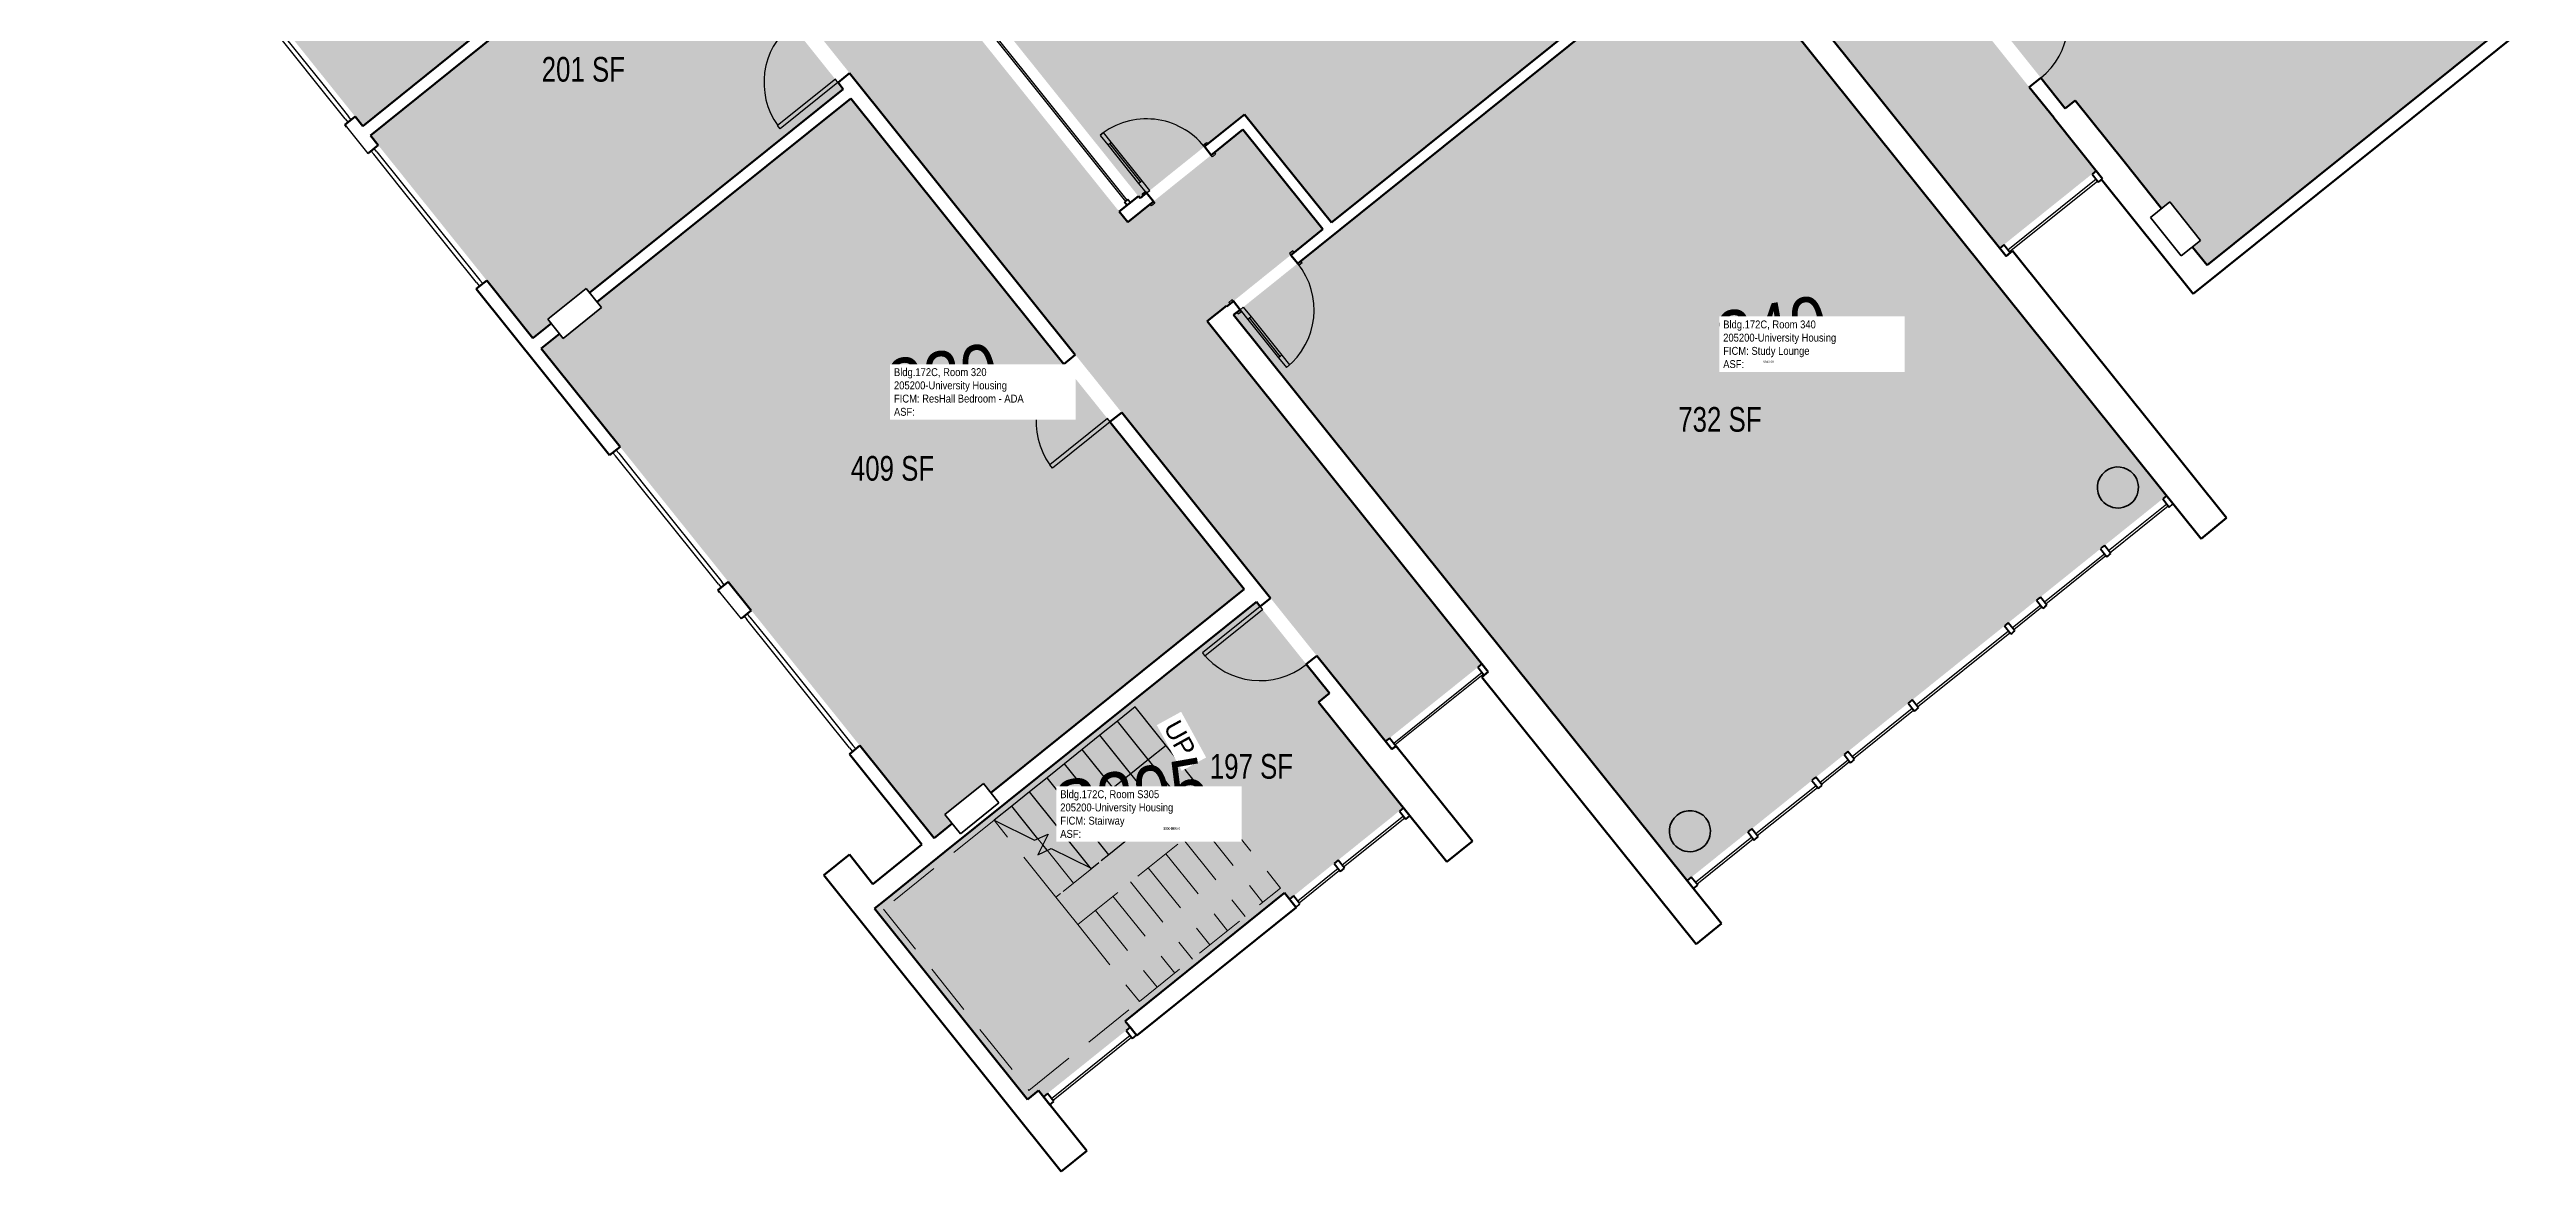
# Model space of a CAD drawing. Header units: inches. Extents: x 69235346 to 69237503, y 27657583 to 27660092.
# Drawn here: x 69236298 to 69237503, y 27657583 to 27658128 of the extents above; entities that cross this region are included whole.
import ezdxf
from ezdxf.enums import TextEntityAlignment as Align

# ---------------------------------------------------------------- set-up
doc = ezdxf.new("R2010")
doc.units = ezdxf.units.IN
doc.header["$LTSCALE"] = 100
doc.header["$MEASUREMENT"] = 0
doc.linetypes.add('DASHED2', pattern=[0.375, 0.25, -0.125])
for name, color, linetype in [('A-COLS', 5, 'CONTINUOUS'), ('A-DOOR', 2, 'CONTINUOUS'), ('A-FLOR', 3, 'CONTINUOUS'), ('A-GLAZ', 1, 'CONTINUOUS'), ('A-IDEN-RNUM', 7, 'CONTINUOUS'), ('A-IDEN-SNUM', 4, 'CONTINUOUS'), ('A-IDEN-VNUM', 4, 'CONTINUOUS'), ('A-WALL', 5, 'CONTINUOUS'), ('AREA-TEXT', 3, 'CONTINUOUS'), ('Rooms-Category-Color', 7, 'CONTINUOUS'), ('Rooms-College-Color', 7, 'CONTINUOUS'), ('Rooms-Department-Color', 7, 'CONTINUOUS'), ('Rooms-Division-Color', 7, 'CONTINUOUS'), ('Rooms-Information', 7, 'CONTINUOUS')]:
    doc.layers.add(name, color=color, linetype=linetype)
doc.styles.add('Arial', font='arial.ttf')
doc.styles.add('CP_AREA', font='arial.ttf', dxfattribs={"height": 15})
doc.styles.add('CP_ROOMSNUMBER', font='arial.ttf', dxfattribs={"height": 1})
doc.styles.add('CP_ROOMVNUMBER', font='arial.ttf', dxfattribs={"width": 0.85, "height": 0.075})

# ---------------------------------------------------------------- blocks, each defined once
blk = doc.blocks.new('08_Single-Flush - 08_Single-Flush_3_-0_ x 7_-0_-5597139-LEVEL 3')
at = {"layer": 'A-DOOR', "color": 7}
for p, q in [((16, -3.6), (16, -39.6)), ((18, -3.6), (16, -3.6)), ((18, -3.6), (18, -39.6)), ((18, -39.6), (16, -39.6))]:
    blk.add_line(p, q, dxfattribs=at)
at = {"layer": 'A-DOOR', "lineweight": 25}
blk.add_arc((18, -3.6), 36, 180, 266.8153, dxfattribs=at)
blk = doc.blocks.new('Single-Flush Vision - 36_ x 84_ - 90 MIN-2273798-LEVEL 3')
at = {"layer": 'A-DOOR'}
for p, q in [((16, 3.25), (16, 39.25)), ((18, 39.25), (16, 39.25)), ((18, 3.25), (18, 39.25)), ((18, 3.25), (16, 3.25))]:
    blk.add_line(p, q, dxfattribs=at)
at = {"layer": 'A-DOOR', "lineweight": 25}
blk.add_arc((18, 3.25), 36, 90, 180, dxfattribs=at)

msp = doc.modelspace()

# ---------------------------------------------------------------- hatches: boundary and pattern name
at = {"layer": 'Rooms-Category-Color', "true_color": 0xadadad}
for points in [[(69236995.1, 27657829.3), (69236861.7, 27657995.6), (69236917.8, 27658040.7), (69236878.9, 27658089.1), (69236822.8, 27658044.1), (69236742.8, 27658143.7), (69236742.4, 27658143.3), (69236734.9, 27658152.7), (69236740, 27658156.8), (69236982.6, 27658351.5), (69236987.4, 27658355.3), (69236994.9, 27658345.9), (69236994.8, 27658345.9), (69237110.1, 27658202.2), (69237113.4, 27658198), (69237113.4, 27658198), (69237115.3, 27658195.7), (69237238, 27658042.7), (69237247, 27658031.5), (69237293.9, 27658069.1), (69237273.3, 27658094.8), (69237273.3, 27658094.9), (69237234, 27658143.9), (69237120.6, 27658285.1), (69237038, 27658388.1), (69236924.7, 27658529.4), (69236841.7, 27658632.7), (69236743.8, 27658754.8), (69236644.1, 27658879), (69236597.3, 27658841.4), (69236605.3, 27658831.5), (69236602.9, 27658829.6), (69236626.9, 27658799.8), (69236629.2, 27658801.7), (69236642.1, 27658785.7), (69236666.1, 27658755.8), (69236666.1, 27658755.8), (69236715.9, 27658693.6), (69236713.6, 27658691.7), (69236737.5, 27658661.9), (69236739.9, 27658663.8), (69236741.6, 27658661.7), (69236741.6, 27658661.6), (69236802.6, 27658585.5), (69236870.1, 27658501.4), (69236870.5, 27658501), (69236870.5, 27658501), (69236889.9, 27658476.8), (69236929.9, 27658426.9), (69236930.3, 27658426.5), (69236931.9, 27658424.4), (69236949.8, 27658402.1), (69236893.3, 27658356.8), (69236893.3, 27658356.8), (69236754.5, 27658245.4), (69236697.7, 27658199.8), (69236679.7, 27658222.1), (69236677.5, 27658225), (69236674.2, 27658229.1), (69236637.8, 27658274.5), (69236618, 27658299), (69236618.1, 27658299), (69236527.2, 27658412.2), (69236491.1, 27658457.3), (69236345.2, 27658639.2), (69236298.3, 27658601.6), (69236398.1, 27658477.2), (69236496, 27658355.2), (69236579, 27658251.8), (69236691.9, 27658111.1), (69236885.1, 27657870.2), (69236885.1, 27657870.2), (69236887.8, 27657866.9), (69236926.1, 27657819.2), (69236926.1, 27657819.2), (69236932.3, 27657811.4), (69236948.2, 27657791.7)], [(69236915.6, 27657810.8), (69236921, 27657815.1), (69236885.4, 27657859.5), (69236884.8, 27657859), (69236761.5, 27657760.1), (69236742.8, 27657745.1), (69236733.9, 27657738), (69236733.9, 27657737.9), (69236733.9, 27657737.9), (69236731.3, 27657735.9), (69236699.6, 27657710.4), (69236774.1, 27657617.6), (69236779.4, 27657621.9), (69236781.8, 27657618.9), (69236824, 27657652.7), (69236821.5, 27657655.7), (69236899.1, 27657718), (69236901.5, 27657714.9), (69236956.9, 27657759.4), (69236921.9, 27657803.1), (69236921.9, 27657803.1)]]:
    msp.add_hatch(color=253, dxfattribs=at).paths.add_polyline_path(points)
at = {"layer": 'Rooms-Category-Color', "true_color": 0x728ef3}
for points in [[(69236571.5, 27658249.6), (69236492.2, 27658348.3), (69236368.9, 27658249.4), (69236371, 27658246.7), (69236352.3, 27658231.7), (69236352.3, 27658231.7), (69236350.6, 27658233.9), (69236341.7, 27658226.7), (69236450.7, 27658090.8), (69236524.1, 27658149.7), (69236493.9, 27658187.3)], [(69236985.4, 27658338.4), (69236752.2, 27658151.2), (69236828.8, 27658055.7), (69236879.7, 27658096.5), (69236921.9, 27658043.9), (69237034.8, 27658134.5), (69237034.6, 27658134.7), (69237104.1, 27658190.4)], [(69237340.8, 27658032), (69237348, 27658023.1), (69237494.1, 27658140.3), (69237392.3, 27658267.2), (69237383.5, 27658260.1), (69237385.1, 27658258), (69237368.9, 27658245), (69237366.4, 27658243), (69237364.8, 27658245), (69237241.5, 27658146.1), (69237278.9, 27658099.4), (69237283.7, 27658103.2), (69237307.5, 27658073.6), (69237307.5, 27658073.6), (69237325.8, 27658050.8), (69237329.7, 27658053.9), (69237344.7, 27658035.2)], [(69236684.4, 27658108.8), (69236575.1, 27658245), (69236502.1, 27658186.4), (69236532.3, 27658148.8), (69236454.4, 27658086.3), (69236533.5, 27657987.7), (69236542.3, 27657994.8), (69236540.7, 27657996.9), (69236556.8, 27658009.9), (69236559.4, 27658011.9), (69236561.1, 27658009.9)], [(69237242.6, 27658017.8), (69237240.8, 27658020), (69237239.2, 27658022), (69237228.6, 27658035.2), (69237107.5, 27658186.1), (69237038.1, 27658130.4), (69236923.2, 27658038.2), (69236874.3, 27657999), (69237006, 27657834.9), (69237007.6, 27657832.9), (69237009.4, 27657830.6), (69237095, 27657724), (69237328.2, 27657911.1)], [(69236879.5, 27657865.7), (69236688.1, 27658104.2), (69236564.7, 27658005.3), (69236566.9, 27658002.6), (69236548.2, 27657987.6), (69236546.4, 27657989.8), (69236537.5, 27657982.7), (69236728.6, 27657744.6), (69236737.4, 27657751.7), (69236733.9, 27657756.1), (69236752.6, 27657771.1), (69236756.2, 27657766.7)]]:
    msp.add_hatch(color=171, dxfattribs=at).paths.add_polyline_path(points)
at = {"layer": 'Rooms-College-Color', "true_color": 0xadadad}
for points in [[(69236995.1, 27657829.3), (69236861.7, 27657995.6), (69236917.8, 27658040.7), (69236878.9, 27658089.1), (69236822.8, 27658044.1), (69236742.8, 27658143.7), (69236742.4, 27658143.3), (69236734.9, 27658152.7), (69236740, 27658156.8), (69236982.6, 27658351.5), (69236987.4, 27658355.3), (69236994.9, 27658345.9), (69236994.8, 27658345.9), (69237110.1, 27658202.2), (69237113.4, 27658198), (69237113.4, 27658198), (69237115.3, 27658195.7), (69237238, 27658042.7), (69237247, 27658031.5), (69237293.9, 27658069.1), (69237273.3, 27658094.8), (69237273.3, 27658094.9), (69237234, 27658143.9), (69237120.6, 27658285.1), (69237038, 27658388.1), (69236924.7, 27658529.4), (69236841.7, 27658632.7), (69236743.8, 27658754.8), (69236644.1, 27658879), (69236597.3, 27658841.4), (69236605.3, 27658831.5), (69236602.9, 27658829.6), (69236626.9, 27658799.8), (69236629.2, 27658801.7), (69236642.1, 27658785.7), (69236666.1, 27658755.8), (69236666.1, 27658755.8), (69236715.9, 27658693.6), (69236713.6, 27658691.7), (69236737.5, 27658661.9), (69236739.9, 27658663.8), (69236741.6, 27658661.7), (69236741.6, 27658661.6), (69236802.6, 27658585.5), (69236870.1, 27658501.4), (69236870.5, 27658501), (69236870.5, 27658501), (69236889.9, 27658476.8), (69236929.9, 27658426.9), (69236930.3, 27658426.5), (69236931.9, 27658424.4), (69236949.8, 27658402.1), (69236893.3, 27658356.8), (69236893.3, 27658356.8), (69236754.5, 27658245.4), (69236697.7, 27658199.8), (69236679.7, 27658222.1), (69236677.5, 27658225), (69236674.2, 27658229.1), (69236637.8, 27658274.5), (69236618, 27658299), (69236618.1, 27658299), (69236527.2, 27658412.2), (69236491.1, 27658457.3), (69236345.2, 27658639.2), (69236298.3, 27658601.6), (69236398.1, 27658477.2), (69236496, 27658355.2), (69236579, 27658251.8), (69236691.9, 27658111.1), (69236885.1, 27657870.2), (69236885.1, 27657870.2), (69236887.8, 27657866.9), (69236926.1, 27657819.2), (69236926.1, 27657819.2), (69236932.3, 27657811.4), (69236948.2, 27657791.7)], [(69236571.5, 27658249.6), (69236492.2, 27658348.3), (69236368.9, 27658249.4), (69236371, 27658246.7), (69236352.3, 27658231.7), (69236352.3, 27658231.7), (69236350.6, 27658233.9), (69236341.7, 27658226.7), (69236450.7, 27658090.8), (69236524.1, 27658149.7), (69236493.9, 27658187.3)], [(69236985.4, 27658338.4), (69236752.2, 27658151.2), (69236828.8, 27658055.7), (69236879.7, 27658096.5), (69236921.9, 27658043.9), (69237034.8, 27658134.5), (69237034.6, 27658134.7), (69237104.1, 27658190.4)], [(69237340.8, 27658032), (69237348, 27658023.1), (69237494.1, 27658140.3), (69237392.3, 27658267.2), (69237383.5, 27658260.1), (69237385.1, 27658258), (69237368.9, 27658245), (69237366.4, 27658243), (69237364.8, 27658245), (69237241.5, 27658146.1), (69237278.9, 27658099.4), (69237283.7, 27658103.2), (69237307.5, 27658073.6), (69237307.5, 27658073.6), (69237325.8, 27658050.8), (69237329.7, 27658053.9), (69237344.7, 27658035.2)], [(69236684.4, 27658108.8), (69236575.1, 27658245), (69236502.1, 27658186.4), (69236532.3, 27658148.8), (69236454.4, 27658086.3), (69236533.5, 27657987.7), (69236542.3, 27657994.8), (69236540.7, 27657996.9), (69236556.8, 27658009.9), (69236559.4, 27658011.9), (69236561.1, 27658009.9)], [(69237242.6, 27658017.8), (69237240.8, 27658020), (69237239.2, 27658022), (69237228.6, 27658035.2), (69237107.5, 27658186.1), (69237038.1, 27658130.4), (69236923.2, 27658038.2), (69236874.3, 27657999), (69237006, 27657834.9), (69237007.6, 27657832.9), (69237009.4, 27657830.6), (69237095, 27657724), (69237328.2, 27657911.1)], [(69236879.5, 27657865.7), (69236688.1, 27658104.2), (69236564.7, 27658005.3), (69236566.9, 27658002.6), (69236548.2, 27657987.6), (69236546.4, 27657989.8), (69236537.5, 27657982.7), (69236728.6, 27657744.6), (69236737.4, 27657751.7), (69236733.9, 27657756.1), (69236752.6, 27657771.1), (69236756.2, 27657766.7)], [(69236915.6, 27657810.8), (69236921, 27657815.1), (69236885.4, 27657859.5), (69236884.8, 27657859), (69236761.5, 27657760.1), (69236742.8, 27657745.1), (69236733.9, 27657738), (69236733.9, 27657737.9), (69236733.9, 27657737.9), (69236731.3, 27657735.9), (69236699.6, 27657710.4), (69236774.1, 27657617.6), (69236779.4, 27657621.9), (69236781.8, 27657618.9), (69236824, 27657652.7), (69236821.5, 27657655.7), (69236899.1, 27657718), (69236901.5, 27657714.9), (69236956.9, 27657759.4), (69236921.9, 27657803.1), (69236921.9, 27657803.1)]]:
    msp.add_hatch(color=253, dxfattribs=at).paths.add_polyline_path(points)
at = {"layer": 'Rooms-Department-Color', "true_color": 0xacacac}
for points in [[(69236995.1, 27657829.3), (69236861.7, 27657995.6), (69236917.8, 27658040.7), (69236878.9, 27658089.1), (69236822.8, 27658044.1), (69236742.8, 27658143.7), (69236742.4, 27658143.3), (69236734.9, 27658152.7), (69236740, 27658156.8), (69236982.6, 27658351.5), (69236987.4, 27658355.3), (69236994.9, 27658345.9), (69236994.8, 27658345.9), (69237110.1, 27658202.2), (69237113.4, 27658198), (69237113.4, 27658198), (69237115.3, 27658195.7), (69237238, 27658042.7), (69237247, 27658031.5), (69237293.9, 27658069.1), (69237273.3, 27658094.8), (69237273.3, 27658094.9), (69237234, 27658143.9), (69237120.6, 27658285.1), (69237038, 27658388.1), (69236924.7, 27658529.4), (69236841.7, 27658632.7), (69236743.8, 27658754.8), (69236644.1, 27658879), (69236597.3, 27658841.4), (69236605.3, 27658831.5), (69236602.9, 27658829.6), (69236626.9, 27658799.8), (69236629.2, 27658801.7), (69236642.1, 27658785.7), (69236666.1, 27658755.8), (69236666.1, 27658755.8), (69236715.9, 27658693.6), (69236713.6, 27658691.7), (69236737.5, 27658661.9), (69236739.9, 27658663.8), (69236741.6, 27658661.7), (69236741.6, 27658661.6), (69236802.6, 27658585.5), (69236870.1, 27658501.4), (69236870.5, 27658501), (69236870.5, 27658501), (69236889.9, 27658476.8), (69236929.9, 27658426.9), (69236930.3, 27658426.5), (69236931.9, 27658424.4), (69236949.8, 27658402.1), (69236893.3, 27658356.8), (69236893.3, 27658356.8), (69236754.5, 27658245.4), (69236697.7, 27658199.8), (69236679.7, 27658222.1), (69236677.5, 27658225), (69236674.2, 27658229.1), (69236637.8, 27658274.5), (69236618, 27658299), (69236618.1, 27658299), (69236527.2, 27658412.2), (69236491.1, 27658457.3), (69236345.2, 27658639.2), (69236298.3, 27658601.6), (69236398.1, 27658477.2), (69236496, 27658355.2), (69236579, 27658251.8), (69236691.9, 27658111.1), (69236885.1, 27657870.2), (69236885.1, 27657870.2), (69236887.8, 27657866.9), (69236926.1, 27657819.2), (69236926.1, 27657819.2), (69236932.3, 27657811.4), (69236948.2, 27657791.7)], [(69236915.6, 27657810.8), (69236921, 27657815.1), (69236885.4, 27657859.5), (69236884.8, 27657859), (69236761.5, 27657760.1), (69236742.8, 27657745.1), (69236733.9, 27657738), (69236733.9, 27657737.9), (69236733.9, 27657737.9), (69236731.3, 27657735.9), (69236699.6, 27657710.4), (69236774.1, 27657617.6), (69236779.4, 27657621.9), (69236781.8, 27657618.9), (69236824, 27657652.7), (69236821.5, 27657655.7), (69236899.1, 27657718), (69236901.5, 27657714.9), (69236956.9, 27657759.4), (69236921.9, 27657803.1), (69236921.9, 27657803.1)]]:
    msp.add_hatch(color=253, dxfattribs=at).paths.add_polyline_path(points)
at = {"layer": 'Rooms-Department-Color', "true_color": 0x604aed}
for points in [[(69236571.5, 27658249.6), (69236492.2, 27658348.3), (69236368.9, 27658249.4), (69236371, 27658246.7), (69236352.3, 27658231.7), (69236352.3, 27658231.7), (69236350.6, 27658233.9), (69236341.7, 27658226.7), (69236450.7, 27658090.8), (69236524.1, 27658149.7), (69236493.9, 27658187.3)], [(69236985.4, 27658338.4), (69236752.2, 27658151.2), (69236828.8, 27658055.7), (69236879.7, 27658096.5), (69236921.9, 27658043.9), (69237034.8, 27658134.5), (69237034.6, 27658134.7), (69237104.1, 27658190.4)], [(69237340.8, 27658032), (69237348, 27658023.1), (69237494.1, 27658140.3), (69237392.3, 27658267.2), (69237383.5, 27658260.1), (69237385.1, 27658258), (69237368.9, 27658245), (69237366.4, 27658243), (69237364.8, 27658245), (69237241.5, 27658146.1), (69237278.9, 27658099.4), (69237283.7, 27658103.2), (69237307.5, 27658073.6), (69237307.5, 27658073.6), (69237325.8, 27658050.8), (69237329.7, 27658053.9), (69237344.7, 27658035.2)], [(69236684.4, 27658108.8), (69236575.1, 27658245), (69236502.1, 27658186.4), (69236532.3, 27658148.8), (69236454.4, 27658086.3), (69236533.5, 27657987.7), (69236542.3, 27657994.8), (69236540.7, 27657996.9), (69236556.8, 27658009.9), (69236559.4, 27658011.9), (69236561.1, 27658009.9)], [(69237242.6, 27658017.8), (69237240.8, 27658020), (69237239.2, 27658022), (69237228.6, 27658035.2), (69237107.5, 27658186.1), (69237038.1, 27658130.4), (69236923.2, 27658038.2), (69236874.3, 27657999), (69237006, 27657834.9), (69237007.6, 27657832.9), (69237009.4, 27657830.6), (69237095, 27657724), (69237328.2, 27657911.1)], [(69236879.5, 27657865.7), (69236688.1, 27658104.2), (69236564.7, 27658005.3), (69236566.9, 27658002.6), (69236548.2, 27657987.6), (69236546.4, 27657989.8), (69236537.5, 27657982.7), (69236728.6, 27657744.6), (69236737.4, 27657751.7), (69236733.9, 27657756.1), (69236752.6, 27657771.1), (69236756.2, 27657766.7)]]:
    msp.add_hatch(color=173, dxfattribs=at).paths.add_polyline_path(points)
at = {"layer": 'Rooms-Division-Color', "true_color": 0xadadad}
for points in [[(69236995.1, 27657829.3), (69236861.7, 27657995.6), (69236917.8, 27658040.7), (69236878.9, 27658089.1), (69236822.8, 27658044.1), (69236742.8, 27658143.7), (69236742.4, 27658143.3), (69236734.9, 27658152.7), (69236740, 27658156.8), (69236982.6, 27658351.5), (69236987.4, 27658355.3), (69236994.9, 27658345.9), (69236994.8, 27658345.9), (69237110.1, 27658202.2), (69237113.4, 27658198), (69237113.4, 27658198), (69237115.3, 27658195.7), (69237238, 27658042.7), (69237247, 27658031.5), (69237293.9, 27658069.1), (69237273.3, 27658094.8), (69237273.3, 27658094.9), (69237234, 27658143.9), (69237120.6, 27658285.1), (69237038, 27658388.1), (69236924.7, 27658529.4), (69236841.7, 27658632.7), (69236743.8, 27658754.8), (69236644.1, 27658879), (69236597.3, 27658841.4), (69236605.3, 27658831.5), (69236602.9, 27658829.6), (69236626.9, 27658799.8), (69236629.2, 27658801.7), (69236642.1, 27658785.7), (69236666.1, 27658755.8), (69236666.1, 27658755.8), (69236715.9, 27658693.6), (69236713.6, 27658691.7), (69236737.5, 27658661.9), (69236739.9, 27658663.8), (69236741.6, 27658661.7), (69236741.6, 27658661.6), (69236802.6, 27658585.5), (69236870.1, 27658501.4), (69236870.5, 27658501), (69236870.5, 27658501), (69236889.9, 27658476.8), (69236929.9, 27658426.9), (69236930.3, 27658426.5), (69236931.9, 27658424.4), (69236949.8, 27658402.1), (69236893.3, 27658356.8), (69236893.3, 27658356.8), (69236754.5, 27658245.4), (69236697.7, 27658199.8), (69236679.7, 27658222.1), (69236677.5, 27658225), (69236674.2, 27658229.1), (69236637.8, 27658274.5), (69236618, 27658299), (69236618.1, 27658299), (69236527.2, 27658412.2), (69236491.1, 27658457.3), (69236345.2, 27658639.2), (69236298.3, 27658601.6), (69236398.1, 27658477.2), (69236496, 27658355.2), (69236579, 27658251.8), (69236691.9, 27658111.1), (69236885.1, 27657870.2), (69236885.1, 27657870.2), (69236887.8, 27657866.9), (69236926.1, 27657819.2), (69236926.1, 27657819.2), (69236932.3, 27657811.4), (69236948.2, 27657791.7)], [(69236915.6, 27657810.8), (69236921, 27657815.1), (69236885.4, 27657859.5), (69236884.8, 27657859), (69236761.5, 27657760.1), (69236742.8, 27657745.1), (69236733.9, 27657738), (69236733.9, 27657737.9), (69236733.9, 27657737.9), (69236731.3, 27657735.9), (69236699.6, 27657710.4), (69236774.1, 27657617.6), (69236779.4, 27657621.9), (69236781.8, 27657618.9), (69236824, 27657652.7), (69236821.5, 27657655.7), (69236899.1, 27657718), (69236901.5, 27657714.9), (69236956.9, 27657759.4), (69236921.9, 27657803.1), (69236921.9, 27657803.1)]]:
    msp.add_hatch(color=253, dxfattribs=at).paths.add_polyline_path(points)
at = {"layer": 'Rooms-Division-Color', "true_color": 0x604aed}
for points in [[(69236571.5, 27658249.6), (69236492.2, 27658348.3), (69236368.9, 27658249.4), (69236371, 27658246.7), (69236352.3, 27658231.7), (69236352.3, 27658231.7), (69236350.6, 27658233.9), (69236341.7, 27658226.7), (69236450.7, 27658090.8), (69236524.1, 27658149.7), (69236493.9, 27658187.3)], [(69236985.4, 27658338.4), (69236752.2, 27658151.2), (69236828.8, 27658055.7), (69236879.7, 27658096.5), (69236921.9, 27658043.9), (69237034.8, 27658134.5), (69237034.6, 27658134.7), (69237104.1, 27658190.4)], [(69237340.8, 27658032), (69237348, 27658023.1), (69237494.1, 27658140.3), (69237392.3, 27658267.2), (69237383.5, 27658260.1), (69237385.1, 27658258), (69237368.9, 27658245), (69237366.4, 27658243), (69237364.8, 27658245), (69237241.5, 27658146.1), (69237278.9, 27658099.4), (69237283.7, 27658103.2), (69237307.5, 27658073.6), (69237307.5, 27658073.6), (69237325.8, 27658050.8), (69237329.7, 27658053.9), (69237344.7, 27658035.2)], [(69236684.4, 27658108.8), (69236575.1, 27658245), (69236502.1, 27658186.4), (69236532.3, 27658148.8), (69236454.4, 27658086.3), (69236533.5, 27657987.7), (69236542.3, 27657994.8), (69236540.7, 27657996.9), (69236556.8, 27658009.9), (69236559.4, 27658011.9), (69236561.1, 27658009.9)], [(69237242.6, 27658017.8), (69237240.8, 27658020), (69237239.2, 27658022), (69237228.6, 27658035.2), (69237107.5, 27658186.1), (69237038.1, 27658130.4), (69236923.2, 27658038.2), (69236874.3, 27657999), (69237006, 27657834.9), (69237007.6, 27657832.9), (69237009.4, 27657830.6), (69237095, 27657724), (69237328.2, 27657911.1)], [(69236879.5, 27657865.7), (69236688.1, 27658104.2), (69236564.7, 27658005.3), (69236566.9, 27658002.6), (69236548.2, 27657987.6), (69236546.4, 27657989.8), (69236537.5, 27657982.7), (69236728.6, 27657744.6), (69236737.4, 27657751.7), (69236733.9, 27657756.1), (69236752.6, 27657771.1), (69236756.2, 27657766.7)]]:
    msp.add_hatch(color=173, dxfattribs=at).paths.add_polyline_path(points)

# ---------------------------------------------------------------- linework, layer by layer
at = {"layer": 'A-COLS', "lineweight": 35}
for p, q in [((69237320.3, 27658046.4), (69237329.7, 27658053.9)), ((69237335.3, 27658027.7), (69237320.3, 27658046.4)), ((69237329.7, 27658053.9), (69237344.7, 27658035.2)), ((69237344.7, 27658035.2), (69237335.3, 27658027.7)), ((69236540.7, 27657996.9), (69236559.4, 27658011.9)), ((69236559.4, 27658011.9), (69236566.9, 27658002.6)), ((69236548.2, 27657987.6), (69236540.7, 27657996.9)), ((69236566.9, 27658002.6), (69236548.2, 27657987.6)), ((69236733.9, 27657756.1), (69236752.6, 27657771.1)), ((69236752.6, 27657771.1), (69236760.1, 27657761.7)), ((69236741.4, 27657746.7), (69236733.9, 27657756.1)), ((69236760.1, 27657761.7), (69236741.4, 27657746.7))]:
    msp.add_line(p, q, dxfattribs=at)
for centre, start, end in [((69237304.5, 27657915.1), 38.7419, 218.7419), ((69237304.5, 27657915.1), 218.7419, 38.7419), ((69237096.3, 27657748), 38.7419, 218.7419), ((69237096.3, 27657748), 218.7419, 38.7419)]:
    msp.add_arc(centre, 10, start, end, dxfattribs=at)
at = {"layer": 'A-DOOR'}
for p, q in [((69236809.5, 27658086.3), (69236811.1, 27658087.6)), ((69236813.3, 27658081.7), (69236809.5, 27658086.3)), ((69236814.8, 27658082.9), (69236811.1, 27658087.6)), ((69236814.8, 27658082.9), (69236813.3, 27658081.7)), ((69236828.3, 27658062.9), (69236813.3, 27658081.7)), ((69236814, 27658082.3), (69236829.1, 27658063.6)), ((69236829.8, 27658064.2), (69236814.8, 27658082.9)), ((69236859.5, 27658081.6), (69236861.1, 27658082.8)), ((69236860.1, 27658080.8), (69236859.5, 27658081.6)), ((69236861.1, 27658082.8), (69236861.7, 27658082)), ((69236864, 27658075.9), (69236863.4, 27658076.7)), ((69236865.6, 27658077.2), (69236864, 27658075.9)), ((69236865, 27658077.9), (69236865.6, 27658077.2)), ((69236829.8, 27658064.2), (69236828.3, 27658062.9)), ((69236832, 27658058.3), (69236828.3, 27658062.9)), ((69236833.6, 27658059.5), (69236829.8, 27658064.2)), ((69236829.9, 27658057.8), (69236831.4, 27658059)), ((69236830.5, 27658057), (69236829.9, 27658057.8)), ((69236831.4, 27658059), (69236832, 27658058.3)), ((69236832, 27658058.3), (69236833.6, 27658059.5)), ((69236834.4, 27658052.1), (69236833.8, 27658052.9)), ((69236836, 27658053.4), (69236834.4, 27658052.1)), ((69236835.3, 27658054.2), (69236836, 27658053.4)), ((69236903.2, 27658030.2), (69236901.6, 27658028.9)), ((69236901.6, 27658028.9), (69236902.2, 27658028.1)), ((69236903.8, 27658029.4), (69236903.2, 27658030.2)), ((69236905.5, 27658024), (69236906.2, 27658023.3)), ((69236906.2, 27658023.3), (69236907.7, 27658024.5)), ((69236907.7, 27658024.5), (69236907.1, 27658025.3)), ((69236873.5, 27658006.4), (69236872, 27658005.1)), ((69236872, 27658005.1), (69236872.6, 27658004.4)), ((69236874.2, 27658005.6), (69236873.5, 27658006.4)), ((69236875.9, 27658000.3), (69236876.5, 27657999.5)), ((69236876.5, 27657999.5), (69236878.1, 27658000.7)), ((69236877.5, 27658001.5), (69236879, 27658002.8)), ((69236877.5, 27658001.5), (69236881.2, 27657996.8)), ((69236878.1, 27658000.7), (69236877.5, 27658001.5)), ((69236879, 27658002.8), (69236882.8, 27657998.1)), ((69236882.8, 27657998.1), (69236881.2, 27657996.8)), ((69236881.2, 27657996.8), (69236896.2, 27657978.1)), ((69236897, 27657978.7), (69236882, 27657997.5)), ((69236882.8, 27657998.1), (69236897.8, 27657979.4)), ((69236897.8, 27657979.4), (69236896.2, 27657978.1)), ((69236896.2, 27657978.1), (69236900, 27657973.4)), ((69236897.8, 27657979.4), (69236901.5, 27657974.7)), ((69236900, 27657973.4), (69236901.5, 27657974.7))]:
    msp.add_line(p, q, dxfattribs=at)
at = {"layer": 'A-DOOR', "lineweight": 25}
for centre, start, end in [((69236832, 27658058.3), 38.7425, 128.7425), ((69236877.5, 27658001.5), 308.7419, 38.7419)]:
    msp.add_arc(centre, 36, start, end, dxfattribs=at)
at = {"layer": 'A-FLOR'}
for p, q in [((69236826.5, 27657808.4), (69236817.9, 27657801.5)), ((69236856.5, 27657770.9), (69236826.5, 27657808.4)), ((69236809.3, 27657794.6), (69236800.7, 27657787.7)), ((69236817.9, 27657801.5), (69236809.3, 27657794.6)), ((69236839.3, 27657757.2), (69236809.3, 27657794.6)), ((69236847.9, 27657764.1), (69236817.9, 27657801.5)), ((69236792.1, 27657780.8), (69236783.6, 27657774)), ((69236800.7, 27657787.7), (69236792.1, 27657780.8)), ((69236822.2, 27657743.4), (69236792.1, 27657780.8)), ((69236830.8, 27657750.3), (69236800.7, 27657787.7)), ((69236832.9, 27657782.8), (69236824.3, 27657775.9)), ((69236841.5, 27657789.7), (69236832.9, 27657782.8)), ((69236775, 27657767.1), (69236766.4, 27657760.2)), ((69236783.6, 27657774), (69236775, 27657767.1)), ((69236804.5, 27657730.3), (69236775, 27657767.1)), ((69236813.6, 27657736.5), (69236783.6, 27657774)), ((69236815.7, 27657769), (69236807.2, 27657762.1)), ((69236824.3, 27657775.9), (69236815.7, 27657769)), ((69236766.4, 27657760.2), (69236757.8, 27657753.3)), ((69236779.1, 27657744.3), (69236766.4, 27657760.2)), ((69236790.9, 27657749.1), (69236791.9, 27657757.5)), ((69236798.6, 27657755.2), (69236790.9, 27657749.1)), ((69236807.2, 27657762.1), (69236798.6, 27657755.2)), ((69236839.3, 27657757.2), (69236835.6, 27657754.2)), ((69236842.2, 27657759.4), (69236839.3, 27657757.2)), ((69236757.8, 27657753.3), (69236777.5, 27657743.6)), ((69236777.5, 27657743.6), (69236784.1, 27657746.6)), ((69236784.1, 27657746.6), (69236779.1, 27657736.5)), ((69236790.9, 27657749.1), (69236799.4, 27657748.2)), ((69236822.2, 27657743.4), (69236813.6, 27657736.5)), ((69236830.8, 27657750.3), (69236822.2, 27657743.4)), ((69236834.5, 27657753.3), (69236830.8, 27657750.3)), ((69236779.1, 27657736.5), (69236785.6, 27657739.6)), ((69236783.7, 27657738.7), (69236781.5, 27657741.4)), ((69236785.6, 27657739.6), (69236805.3, 27657729.9)), ((69236808.7, 27657732.6), (69236805.3, 27657729.9)), ((69236813.6, 27657736.5), (69236809.9, 27657733.5))]:
    msp.add_line(p, q, dxfattribs=at)
at = {"layer": 'A-FLOR', "linetype": 'DASHED2', "lineweight": 5}
for p, q in [((69236798.5, 27657702.6), (69236867.1, 27657757.7)), ((69236867.1, 27657757.7), (69236897.2, 27657720.3)), ((69236757.8, 27657753.3), (69236704, 27657710.1)), ((69236787.9, 27657715.9), (69236757.8, 27657753.3)), ((69236781.5, 27657741.4), (69236779.1, 27657744.3)), ((69236850, 27657743.9), (69236880, 27657706.5)), ((69236858.5, 27657750.8), (69236888.6, 27657713.4)), ((69236796.4, 27657722.7), (69236783.7, 27657738.7)), ((69236805, 27657729.6), (69236804.5, 27657730.3)), ((69236841.4, 27657737), (69236871.4, 27657699.6)), ((69236805.3, 27657729.9), (69236791.4, 27657718.7)), ((69236824.2, 27657723.3), (69236854.3, 27657685.8)), ((69236828.5, 27657665.2), (69236897.2, 27657720.3)), ((69236832.8, 27657730.2), (69236862.8, 27657692.7)), ((69236704, 27657710.1), (69236774.7, 27657622)), ((69236790.2, 27657717.7), (69236787.9, 27657715.9)), ((69236798.5, 27657702.6), (69236787.9, 27657715.9)), ((69236807.1, 27657709.5), (69236837.1, 27657672.1)), ((69236815.6, 27657716.4), (69236845.7, 27657678.9)), ((69236798.5, 27657702.6), (69236828.5, 27657665.2)), ((69236774.7, 27657622), (69236828.5, 27657665.2))]:
    msp.add_line(p, q, dxfattribs=at)
at = {"layer": 'A-GLAZ'}
for p, q in [((69236429.7, 27658109.9), (69236404.7, 27658141.1)), ((69236406.2, 27658142.3), (69236431.3, 27658111.1)), ((69236748.4, 27658145.6), (69236772.4, 27658115.7)), ((69236773.2, 27658116.3), (69236749.2, 27658146.2)), ((69236798.5, 27658084.8), (69236773.2, 27658116.3)), ((69236442.2, 27658094.3), (69236429.7, 27658109.9)), ((69236431.3, 27658111.1), (69236443.8, 27658095.5)), ((69236772.4, 27658115.7), (69236797.7, 27658084.1)), ((69236442.2, 27658094.3), (69236443.5, 27658092.7)), ((69236445, 27658093.9), (69236443.8, 27658095.5)), ((69236457.5, 27658078.3), (69236456.3, 27658079.9)), ((69236797.7, 27658084.1), (69236821.7, 27658054.2)), ((69236822.5, 27658054.8), (69236798.5, 27658084.8)), ((69236454.7, 27658078.7), (69236456, 27658077.1)), ((69236468.5, 27658061.5), (69236456, 27658077.1)), ((69236457.5, 27658078.3), (69236470.1, 27658062.7)), ((69236493.5, 27658030.3), (69236468.5, 27658061.5)), ((69236470.1, 27658062.7), (69236495.1, 27658031.5)), ((69237294, 27658065), (69237251, 27658030.5)), ((69237251.6, 27658029.7), (69237294.7, 27658064.2)), ((69237294.7, 27658064.2), (69237294, 27658065)), ((69236495.1, 27658031.5), (69236507.6, 27658015.9)), ((69236506.1, 27658014.7), (69236493.5, 27658030.3)), ((69237251, 27658030.5), (69237251.6, 27658029.7)), ((69236506.1, 27658014.7), (69236507.3, 27658013.1)), ((69236508.9, 27658014.4), (69236507.6, 27658015.9)), ((69236572.4, 27657932), (69236573.6, 27657930.5)), ((69236586.2, 27657914.9), (69236573.6, 27657930.5)), ((69236575.2, 27657931.7), (69236574, 27657933.3)), ((69236575.2, 27657931.7), (69236587.7, 27657916.1)), ((69236611.2, 27657883.7), (69236586.2, 27657914.9)), ((69236587.7, 27657916.1), (69236612.8, 27657884.9)), ((69237328.3, 27657907), (69237300, 27657884.3)), ((69237300.7, 27657883.5), (69237328.9, 27657906.2)), ((69237328.9, 27657906.2), (69237328.3, 27657907)), ((69236623.7, 27657868.1), (69236611.2, 27657883.7)), ((69236612.8, 27657884.9), (69236625.3, 27657869.3)), ((69237298.1, 27657882.8), (69237268.8, 27657859.3)), ((69237269.5, 27657858.5), (69237298.7, 27657882)), ((69237298.7, 27657882), (69237298.1, 27657882.8)), ((69237300, 27657884.3), (69237300.7, 27657883.5)), ((69236623.7, 27657868.1), (69236625, 27657866.5)), ((69236626.5, 27657867.7), (69236625.3, 27657869.3)), ((69236636.2, 27657852.5), (69236637.5, 27657850.9)), ((69236650, 27657835.3), (69236637.5, 27657850.9)), ((69236639, 27657852.1), (69236637.8, 27657853.7)), ((69236639, 27657852.1), (69236651.6, 27657836.5)), ((69237266.9, 27657857.7), (69237253.2, 27657846.8)), ((69237253.9, 27657846), (69237267.5, 27657857)), ((69237267.5, 27657857), (69237266.9, 27657857.7)), ((69237268.8, 27657859.3), (69237269.5, 27657858.5)), ((69237251.3, 27657845.2), (69237206.4, 27657809.2)), ((69237207.1, 27657808.5), (69237251.9, 27657844.4)), ((69237251.9, 27657844.4), (69237251.3, 27657845.2)), ((69237253.2, 27657846.8), (69237253.9, 27657846)), ((69236675, 27657804.1), (69236650, 27657835.3)), ((69236651.6, 27657836.5), (69236676.6, 27657805.3)), ((69236995.2, 27657825.2), (69236952.2, 27657790.7)), ((69236952.8, 27657789.9), (69236995.8, 27657824.4)), ((69236995.8, 27657824.4), (69236995.2, 27657825.2)), ((69236687.5, 27657788.5), (69236675, 27657804.1)), ((69236676.6, 27657805.3), (69236689.1, 27657789.7)), ((69237204.5, 27657807.7), (69237175.2, 27657784.2)), ((69237175.9, 27657783.4), (69237205.1, 27657806.9)), ((69237205.1, 27657806.9), (69237204.5, 27657807.7)), ((69237206.4, 27657809.2), (69237207.1, 27657808.5)), ((69236952.2, 27657790.7), (69236952.8, 27657789.9)), ((69236687.5, 27657788.5), (69236688.8, 27657786.9)), ((69236690.4, 27657788.2), (69236689.1, 27657789.7)), ((69237173.3, 27657782.6), (69237159.6, 27657771.7)), ((69237160.3, 27657770.9), (69237173.9, 27657781.9)), ((69237173.9, 27657781.9), (69237173.3, 27657782.6)), ((69237175.2, 27657784.2), (69237175.9, 27657783.4)), ((69237157.7, 27657770.1), (69237128.4, 27657746.7)), ((69237129.1, 27657745.9), (69237158.3, 27657769.3)), ((69237158.3, 27657769.3), (69237157.7, 27657770.1)), ((69237159.6, 27657771.7), (69237160.3, 27657770.9)), ((69236957, 27657755.3), (69236927.2, 27657731.4)), ((69236927.8, 27657730.6), (69236957.6, 27657754.5)), ((69236957.6, 27657754.5), (69236957, 27657755.3)), ((69237126.5, 27657745.1), (69237099, 27657723)), ((69237099.6, 27657722.2), (69237127.1, 27657744.3)), ((69237127.1, 27657744.3), (69237126.5, 27657745.1)), ((69237128.4, 27657746.7), (69237129.1, 27657745.9)), ((69236927.2, 27657731.4), (69236927.8, 27657730.6)), ((69236925.2, 27657729.8), (69236905.5, 27657714)), ((69236906.2, 27657713.2), (69236925.9, 27657729)), ((69236925.9, 27657729), (69236925.2, 27657729.8)), ((69237099, 27657723), (69237099.6, 27657722.2)), ((69236905.5, 27657714), (69236906.2, 27657713.2)), ((69236824, 27657648.6), (69236785.8, 27657617.9)), ((69236786.5, 27657617.2), (69236824.7, 27657647.8)), ((69236824.7, 27657647.8), (69236824, 27657648.6)), ((69236785.8, 27657617.9), (69236786.5, 27657617.2))]:
    msp.add_line(p, q, dxfattribs=at)
at = {"layer": 'A-GLAZ', "lineweight": 40}
for p, q in [((69237293.9, 27658069.1), (69237292, 27658067.5)), ((69237297.1, 27658065.2), (69237293.9, 27658069.1)), ((69237292, 27658067.5), (69237295.1, 27658063.6)), ((69237295.1, 27658063.6), (69237297.1, 27658065.2)), ((69237328.2, 27657911.1), (69237326.3, 27657909.5)), ((69237331.3, 27657907.2), (69237328.2, 27657911.1)), ((69237326.3, 27657909.5), (69237329.4, 27657905.6)), ((69237329.4, 27657905.6), (69237331.3, 27657907.2)), ((69236995.1, 27657829.3), (69236993.2, 27657827.7)), ((69236993.2, 27657827.7), (69236996.3, 27657823.8)), ((69236998.2, 27657825.4), (69236995.1, 27657829.3)), ((69236996.3, 27657823.8), (69236998.2, 27657825.4)), ((69236903.5, 27657716.5), (69236901.5, 27657714.9)), ((69236901.5, 27657714.9), (69236904.7, 27657711)), ((69236906.6, 27657712.6), (69236903.5, 27657716.5)), ((69236904.7, 27657711), (69236906.6, 27657712.6)), ((69236783.8, 27657620.5), (69236781.8, 27657618.9)), ((69236781.8, 27657618.9), (69236785, 27657615)), ((69236786.9, 27657616.6), (69236783.8, 27657620.5)), ((69236785, 27657615), (69236786.9, 27657616.6))]:
    msp.add_line(p, q, dxfattribs=at)
at = {"layer": 'A-GLAZ', "lineweight": 40, "extrusion": (0, 0, -1)}
for p, q in [((69236822.9, 27658055.1), (69236821.3, 27658053.9)), ((69236821.3, 27658053.9), (69236822.6, 27658052.3)), ((69236822.6, 27658052.3), (69236824.2, 27658053.6)), ((69236824.2, 27658053.6), (69236822.9, 27658055.1)), ((69237249, 27658033), (69237247, 27658031.5)), ((69237247, 27658031.5), (69237250.2, 27658027.6)), ((69237252.1, 27658029.1), (69237249, 27658033)), ((69237250.2, 27658027.6), (69237252.1, 27658029.1)), ((69237298, 27657886.9), (69237296.9, 27657886)), ((69237301.1, 27657883), (69237298, 27657886.9)), ((69237296.9, 27657886), (69237296, 27657885.3)), ((69237296, 27657885.3), (69237299.2, 27657881.4)), ((69237299.2, 27657881.4), (69237299.8, 27657881.9)), ((69237299.8, 27657881.9), (69237300.5, 27657882.5)), ((69237300.5, 27657882.5), (69237301.1, 27657883)), ((69237265.7, 27657861), (69237264.9, 27657860.3)), ((69237264.9, 27657860.3), (69237268, 27657856.4)), ((69237266.8, 27657861.8), (69237265.7, 27657861)), ((69237269.9, 27657857.9), (69237266.8, 27657861.8)), ((69237268, 27657856.4), (69237268.6, 27657856.8)), ((69237268.6, 27657856.8), (69237269.3, 27657857.5)), ((69237269.3, 27657857.5), (69237269.9, 27657857.9)), ((69237250.1, 27657848.5), (69237249.3, 27657847.8)), ((69237249.3, 27657847.8), (69237252.4, 27657843.9)), ((69237251.2, 27657849.3), (69237250.1, 27657848.5)), ((69237254.3, 27657845.4), (69237251.2, 27657849.3)), ((69237252.4, 27657843.9), (69237253, 27657844.3)), ((69237253, 27657844.3), (69237253.7, 27657844.9)), ((69237253.7, 27657844.9), (69237254.3, 27657845.4)), ((69237203.3, 27657810.9), (69237202.5, 27657810.2)), ((69237202.5, 27657810.2), (69237205.6, 27657806.3)), ((69237204.4, 27657811.8), (69237203.3, 27657810.9)), ((69237207.5, 27657807.9), (69237204.4, 27657811.8)), ((69237205.6, 27657806.3), (69237206.2, 27657806.8)), ((69237206.2, 27657806.8), (69237206.9, 27657807.4)), ((69237206.9, 27657807.4), (69237207.5, 27657807.9)), ((69236950.1, 27657793.2), (69236948.2, 27657791.7)), ((69236948.2, 27657791.7), (69236951.3, 27657787.8)), ((69236953.3, 27657789.3), (69236950.1, 27657793.2)), ((69236951.3, 27657787.8), (69236953.3, 27657789.3)), ((69237172.1, 27657785.9), (69237171.3, 27657785.2)), ((69237171.3, 27657785.2), (69237174.4, 27657781.3)), ((69237173.2, 27657786.7), (69237172.1, 27657785.9)), ((69237176.3, 27657782.8), (69237173.2, 27657786.7)), ((69237174.4, 27657781.3), (69237175, 27657781.7)), ((69237175, 27657781.7), (69237175.7, 27657782.4)), ((69237175.7, 27657782.4), (69237176.3, 27657782.8)), ((69237156.5, 27657773.4), (69237155.7, 27657772.7)), ((69237155.7, 27657772.7), (69237158.8, 27657768.8)), ((69237157.6, 27657774.2), (69237156.5, 27657773.4)), ((69237160.7, 27657770.3), (69237157.6, 27657774.2)), ((69237158.8, 27657768.8), (69237159.4, 27657769.2)), ((69237159.4, 27657769.2), (69237160.1, 27657769.9)), ((69237160.1, 27657769.9), (69237160.7, 27657770.3)), ((69236956.9, 27657759.4), (69236955, 27657757.8)), ((69236955, 27657757.8), (69236958.1, 27657753.9)), ((69236958.1, 27657753.9), (69236960.1, 27657755.5)), ((69236960.1, 27657755.5), (69236959.4, 27657756.3)), ((69237125.3, 27657748.3), (69237124.5, 27657747.6)), ((69237124.5, 27657747.6), (69237127.6, 27657743.7)), ((69237126.4, 27657749.2), (69237125.3, 27657748.3)), ((69237129.5, 27657745.3), (69237126.4, 27657749.2)), ((69237127.6, 27657743.7), (69237128.2, 27657744.2)), ((69237128.2, 27657744.2), (69237128.9, 27657744.8)), ((69237128.9, 27657744.8), (69237129.5, 27657745.3)), ((69236925.2, 27657733.9), (69236923.2, 27657732.3)), ((69236923.2, 27657732.3), (69236926.3, 27657728.4)), ((69236928.3, 27657730), (69236925.2, 27657733.9)), ((69236926.3, 27657728.4), (69236928.3, 27657730)), ((69237096.9, 27657725.6), (69237095, 27657724)), ((69237095, 27657724), (69237098.1, 27657720.1)), ((69237100.1, 27657721.7), (69237096.9, 27657725.6)), ((69237098.1, 27657720.1), (69237100.1, 27657721.7)), ((69236824, 27657652.7), (69236822, 27657651.1)), ((69236822, 27657651.1), (69236825.1, 27657647.2)), ((69236827.1, 27657648.8), (69236824, 27657652.7)), ((69236825.1, 27657647.2), (69236827.1, 27657648.8))]:
    msp.add_line(p, q, dxfattribs=at)
at = {"layer": 'A-WALL', "lineweight": 50}
for p, q in [((69237104.3, 27658190.2), (69236921.9, 27658043.9)), ((69237250.2, 27658027.6), (69237113.5, 27658197.9)), ((69236905.5, 27658024), (69237107.5, 27658186.1)), ((69237107.5, 27658186.1), (69237345, 27657890.2)), ((69236524.1, 27658149.7), (69236450.7, 27658090.8)), ((69236454.4, 27658086.3), (69236532.3, 27658148.8)), ((69237494.1, 27658140.3), (69237348, 27658023.1)), ((69237447.6, 27658094.7), (69237503.3, 27658139.3)), ((69236687.5, 27658116.5), (69236681.9, 27658112)), ((69236797.3, 27657979.6), (69236687.5, 27658116.5)), ((69236684.4, 27658108.8), (69236561.1, 27658009.9)), ((69236564.7, 27658005.3), (69236688.1, 27658104.2)), ((69236681.9, 27658112), (69236684.4, 27658108.8)), ((69236688.1, 27658104.2), (69236791.7, 27657975.1)), ((69237267, 27658114.3), (69237261.3, 27658109.7)), ((69237261.3, 27658109.7), (69237273.3, 27658094.9)), ((69237278.9, 27658099.4), (69237267, 27658114.3)), ((69236447, 27658095.5), (69236441.9, 27658091.4)), ((69236450.7, 27658090.8), (69236447, 27658095.5)), ((69236879.7, 27658096.5), (69236860.1, 27658080.8)), ((69236921.9, 27658043.9), (69236879.7, 27658096.5)), ((69237273.3, 27658094.8), (69237297.1, 27658065.2)), ((69237283.7, 27658103.2), (69237278.9, 27658099.4)), ((69237307.5, 27658073.6), (69237283.7, 27658103.2)), ((69237341.1, 27658009.2), (69237447.6, 27658094.7)), ((69236441.9, 27658091.4), (69236442.8, 27658090.4)), ((69236453.6, 27658077.8), (69236458.2, 27658081.5)), ((69236458.2, 27658081.5), (69236454.4, 27658086.3)), ((69236860.1, 27658080.8), (69236863.4, 27658076.7)), ((69236863.4, 27658076.7), (69236878.9, 27658089.1)), ((69236878.9, 27658089.1), (69236917.8, 27658040.7)), ((69237325.8, 27658050.8), (69237307.5, 27658073.6)), ((69236828.1, 27658056.7), (69236818.7, 27658049.2)), ((69236828.8, 27658055.7), (69236828.1, 27658056.7)), ((69236832, 27658058.3), (69236828.8, 27658055.7)), ((69236835.3, 27658054.2), (69236832, 27658058.3)), ((69237296.6, 27658064.8), (69237341.1, 27658009.2)), ((69236818.7, 27658049.2), (69236822.8, 27658044.1)), ((69236822.8, 27658044.1), (69236835.3, 27658054.2)), ((69236917.8, 27658040.7), (69236902.2, 27658028.1)), ((69237348, 27658023.1), (69237340.8, 27658032)), ((69236902.2, 27658028.1), (69236905.5, 27658024)), ((69237250.2, 27658027.6), (69237253.3, 27658030.1)), ((69237357.4, 27657900.3), (69237253.3, 27658030.1)), ((69236511, 27658015.8), (69236505.9, 27658011.7)), ((69236505.9, 27658011.7), (69236570.8, 27657930.8)), ((69236533.5, 27657987.7), (69236511, 27658015.8)), ((69236870.8, 27658003.4), (69236861.5, 27657995.9)), ((69236861.5, 27657995.9), (69236998.2, 27657825.4)), ((69236871, 27658003.1), (69236870.8, 27658003.4)), ((69236874.2, 27658005.6), (69236871, 27658003.1)), ((69236877.5, 27658001.5), (69236874.2, 27658005.6)), ((69236874.3, 27657999), (69236877.5, 27658001.5)), ((69237111.7, 27657703.1), (69236874.3, 27657999)), ((69236542.3, 27657994.8), (69236533.5, 27657987.7)), ((69236537.5, 27657982.7), (69236546.4, 27657989.8)), ((69236575.9, 27657934.8), (69236537.5, 27657982.7)), ((69236791.7, 27657975.1), (69236797.3, 27657979.6)), ((69236819.9, 27657951.6), (69236814.2, 27657947)), ((69236885.1, 27657870.2), (69236819.9, 27657951.6)), ((69236814.2, 27657947), (69236879.5, 27657865.7)), ((69236570.8, 27657930.8), (69236575.9, 27657934.8)), ((69237345, 27657890.2), (69237357.4, 27657900.3)), ((69236628.5, 27657869.3), (69236623.4, 27657865.2)), ((69236623.4, 27657865.2), (69236624.3, 27657864.2)), ((69236639.7, 27657855.3), (69236628.5, 27657869.3)), ((69236879.5, 27657865.7), (69236756.2, 27657766.7)), ((69236892.3, 27657861.3), (69236885.1, 27657870.2)), ((69236635.1, 27657851.6), (69236639.7, 27657855.3)), ((69236733.9, 27657737.9), (69236885.4, 27657859.5)), ((69236885.4, 27657859.5), (69236887.2, 27657857.3)), ((69236887.2, 27657857.3), (69236892.3, 27657861.3)), ((69236914.8, 27657833.2), (69236909.7, 27657829.2)), ((69236909.7, 27657829.2), (69236921, 27657815.1)), ((69236926.1, 27657819.2), (69236914.8, 27657833.2)), ((69236921, 27657815.1), (69236915.6, 27657810.8)), ((69236951.3, 27657787.8), (69236926.1, 27657819.2)), ((69236998.2, 27657825.4), (69236995.1, 27657822.9)), ((69236995.1, 27657822.9), (69237099.3, 27657693.1)), ((69236915.6, 27657810.8), (69236960.1, 27657755.5)), ((69236692.5, 27657789.6), (69236687.4, 27657785.5)), ((69236687.4, 27657785.5), (69236722.7, 27657741.5)), ((69236728.6, 27657744.6), (69236692.5, 27657789.6)), ((69236953.4, 27657789.4), (69236951.3, 27657787.8)), ((69236990.5, 27657743.1), (69236953.4, 27657789.4)), ((69236959.4, 27657756.3), (69236978.1, 27657733.1)), ((69236737.4, 27657751.7), (69236728.6, 27657744.6)), ((69236978.1, 27657733.1), (69236990.5, 27657743.1)), ((69236687.4, 27657736.6), (69236675, 27657726.6)), ((69236698.9, 27657722.3), (69236687.4, 27657736.6)), ((69236722.7, 27657741.5), (69236698.9, 27657722.3)), ((69236705, 27657714.7), (69236733.9, 27657737.9)), ((69236675, 27657726.6), (69236790.5, 27657582.6)), ((69236699.6, 27657710.4), (69236705, 27657714.7)), ((69236774.1, 27657617.6), (69236699.6, 27657710.4)), ((69236899.1, 27657718), (69236821.5, 27657655.7)), ((69236827.3, 27657648.6), (69236904.8, 27657710.9)), ((69236904.8, 27657710.9), (69236899.1, 27657718)), ((69237099.3, 27657693.1), (69237111.7, 27657703.1)), ((69236821.5, 27657655.7), (69236827.3, 27657648.6)), ((69236779.4, 27657621.9), (69236774.1, 27657617.6)), ((69236803, 27657592.6), (69236779.4, 27657621.9)), ((69236790.5, 27657582.6), (69236803, 27657592.6))]:
    msp.add_line(p, q, dxfattribs=at)
at = {"layer": 'A-WALL'}
for p, q in [((69236442.8, 27658090.4), (69236453.2, 27658077.4)), ((69236453.2, 27658077.4), (69236453.6, 27658077.8)), ((69236624.3, 27657864.2), (69236634.7, 27657851.2)), ((69236634.7, 27657851.2), (69236635.1, 27657851.6))]:
    msp.add_line(p, q, dxfattribs=at)

# ---------------------------------------------------------------- block references
at = {"layer": 'A-DOOR'}
for name, p, rotation in [('08_Single-Flush - 08_Single-Flush_3_-0_ x 7_-0_-5597139-LEVEL 3', (69237252.9, 27658126), 128.7424551737427), ('08_Single-Flush - 08_Single-Flush_3_-0_ x 7_-0_-5597139-LEVEL 3', (69236673.4, 27658128.3), 308.7419062210523), ('08_Single-Flush - 08_Single-Flush_3_-0_ x 7_-0_-5597139-LEVEL 3', (69236805.8, 27657963.3), 308.7419062210527), ('Single-Flush Vision - 36_ x 84_ - 90 MIN-2273798-LEVEL 3', (69236901, 27657845.2), 128.7413572683589)]:
    msp.add_blockref(name, p, dxfattribs=dict(at, rotation=rotation))

# ---------------------------------------------------------------- texts
at = {"layer": 'A-IDEN-RNUM', "style": 'CP_ROOMSNUMBER'}
for s, p in [('0340-00', (69237132, 27657975.7)), ('0320-00', (69236727.3, 27657960.4)), ('S305-00', (69236840.1, 27657748.8))]:
    msp.add_text(s, height=1, dxfattribs=at).set_placement(p)
at = {"layer": 'A-IDEN-SNUM', "style": 'CP_ROOMSNUMBER'}
for s, p in [('172C034000', (69237130.8, 27657985.3)), ('172C032000', (69236727.4, 27657962.1)), ('172CS30500', (69236840.2, 27657748.8))]:
    msp.add_text(s, height=1, dxfattribs=at).set_placement(p)
at = {"layer": 'A-IDEN-VNUM', "style": 'CP_ROOMVNUMBER', "width": 0.85}
for s, p in [('340', (69237112.5, 27657973.1)), ('320', (69236709.1, 27657949.9))]:
    msp.add_text(s, height=27, rotation=9.9791, dxfattribs=at).set_placement(p)
at = {"layer": 'AREA-TEXT', "style": 'CP_AREA', "width": 0.75}
for s, p in [('201 SF', (69236558, 27658118.4)), ('732 SF', (69237110.9, 27657948.2)), ('409 SF', (69236708.4, 27657924.4))]:
    msp.add_text(s, height=12, dxfattribs=at).set_placement(p, align=Align.MIDDLE_CENTER)

# ---------------------------------------------------------------- next in the draw order: texts
at = {"layer": 'A-FLOR', "insert": (69236847.9, 27657803), "char_height": 9, "width": 20.851, "attachment_point": 1, "rotation": 298.7419, "line_spacing_factor": 0.941778, "style": 'Arial', "bg_fill": 3, "box_fill_scale": 1.25, "bg_fill_color": 256, "bg_fill_true_color": 13158600, "bg_fill_transparency": 0}
msp.add_mtext('UP', dxfattribs=at)
at = {"layer": 'Rooms-Information', "char_height": 3.857, "width": 86.4, "attachment_point": 7, "style": 'CP_ROOMVNUMBER', "bg_fill": 3, "box_fill_scale": 1.5, "bg_fill_color": 256, "bg_fill_true_color": 13158600, "bg_fill_transparency": 0}
for s, insert in [('Bldg.172C, Room 340^M^J205200-University Housing^M^JFICM: Study Lounge^M^JASF: ', (69237112.5, 27657973.1)), ('Bldg.172C, Room 320^M^J205200-University Housing^M^JFICM: ResHall Bedroom - ADA^M^JASF: ', (69236709.1, 27657949.9))]:
    msp.add_mtext(s, dxfattribs=dict(at, insert=insert))

# ---------------------------------------------------------------- next in the draw order: texts
at = {"layer": 'A-IDEN-VNUM', "style": 'CP_ROOMVNUMBER', "width": 0.85}
msp.add_text('S305', height=27, rotation=9.9791, dxfattribs=at).set_placement((69236790, 27657744.7))
at = {"layer": 'AREA-TEXT', "style": 'CP_AREA', "width": 0.75}
msp.add_text('197 SF', height=12, dxfattribs=at).set_placement((69236883, 27657779.5), align=Align.MIDDLE_CENTER)

# ---------------------------------------------------------------- next in the draw order: texts
at = {"layer": 'Rooms-Information', "insert": (69236790, 27657744.7), "char_height": 3.857, "width": 86.4, "attachment_point": 7, "style": 'CP_ROOMVNUMBER', "bg_fill": 3, "box_fill_scale": 1.5, "bg_fill_color": 256, "bg_fill_true_color": 13158600, "bg_fill_transparency": 0}
msp.add_mtext('Bldg.172C, Room S305^M^J205200-University Housing^M^JFICM: Stairway^M^JASF: ', dxfattribs=at)

doc.saveas('drawing.dxf')
